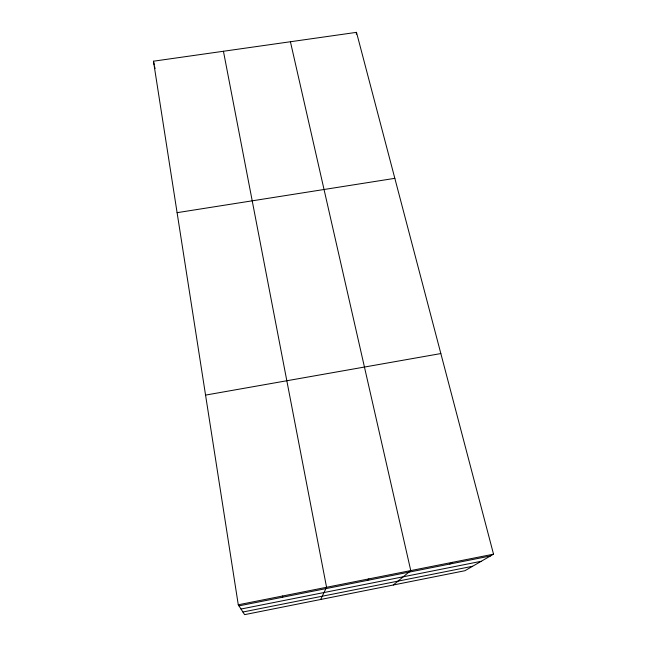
<?xml version="1.0" encoding="UTF-8"?>
<svg xmlns="http://www.w3.org/2000/svg" width="647" height="647" viewBox="0 0 647 647"><rect width="100%" height="100%" fill="white"/><g stroke="black" fill="none" stroke-linecap="round" stroke-linejoin="round"><path stroke-width="0.97" d="M356.287 34.251L356.497 32.35L153.468 61.206L238.274 604.791L244.615 614.65L464.918 570.719L493.532 554.18L356.497 32.35M320.637 599.494L326.565 587.29L223.441 51.267M367.561 580.367L368.847 578.903M393.311 585.001L410.764 570.589L290.422 41.74M449.794 564.047L452.326 562.348M241.007 609.037L481.231 561.289M242.916 612.013L472.601 566.279M238.274 604.791L493.532 554.18M238.969 605.875L490.394 555.991M205.56 395.099L440.85 353.561M177.1 212.669L394.832 178.337M153.468 61.206L154.253 64.91M154.649 66.762L155.045 68.622M282.618 596L282.634 597.213"/></g></svg>
